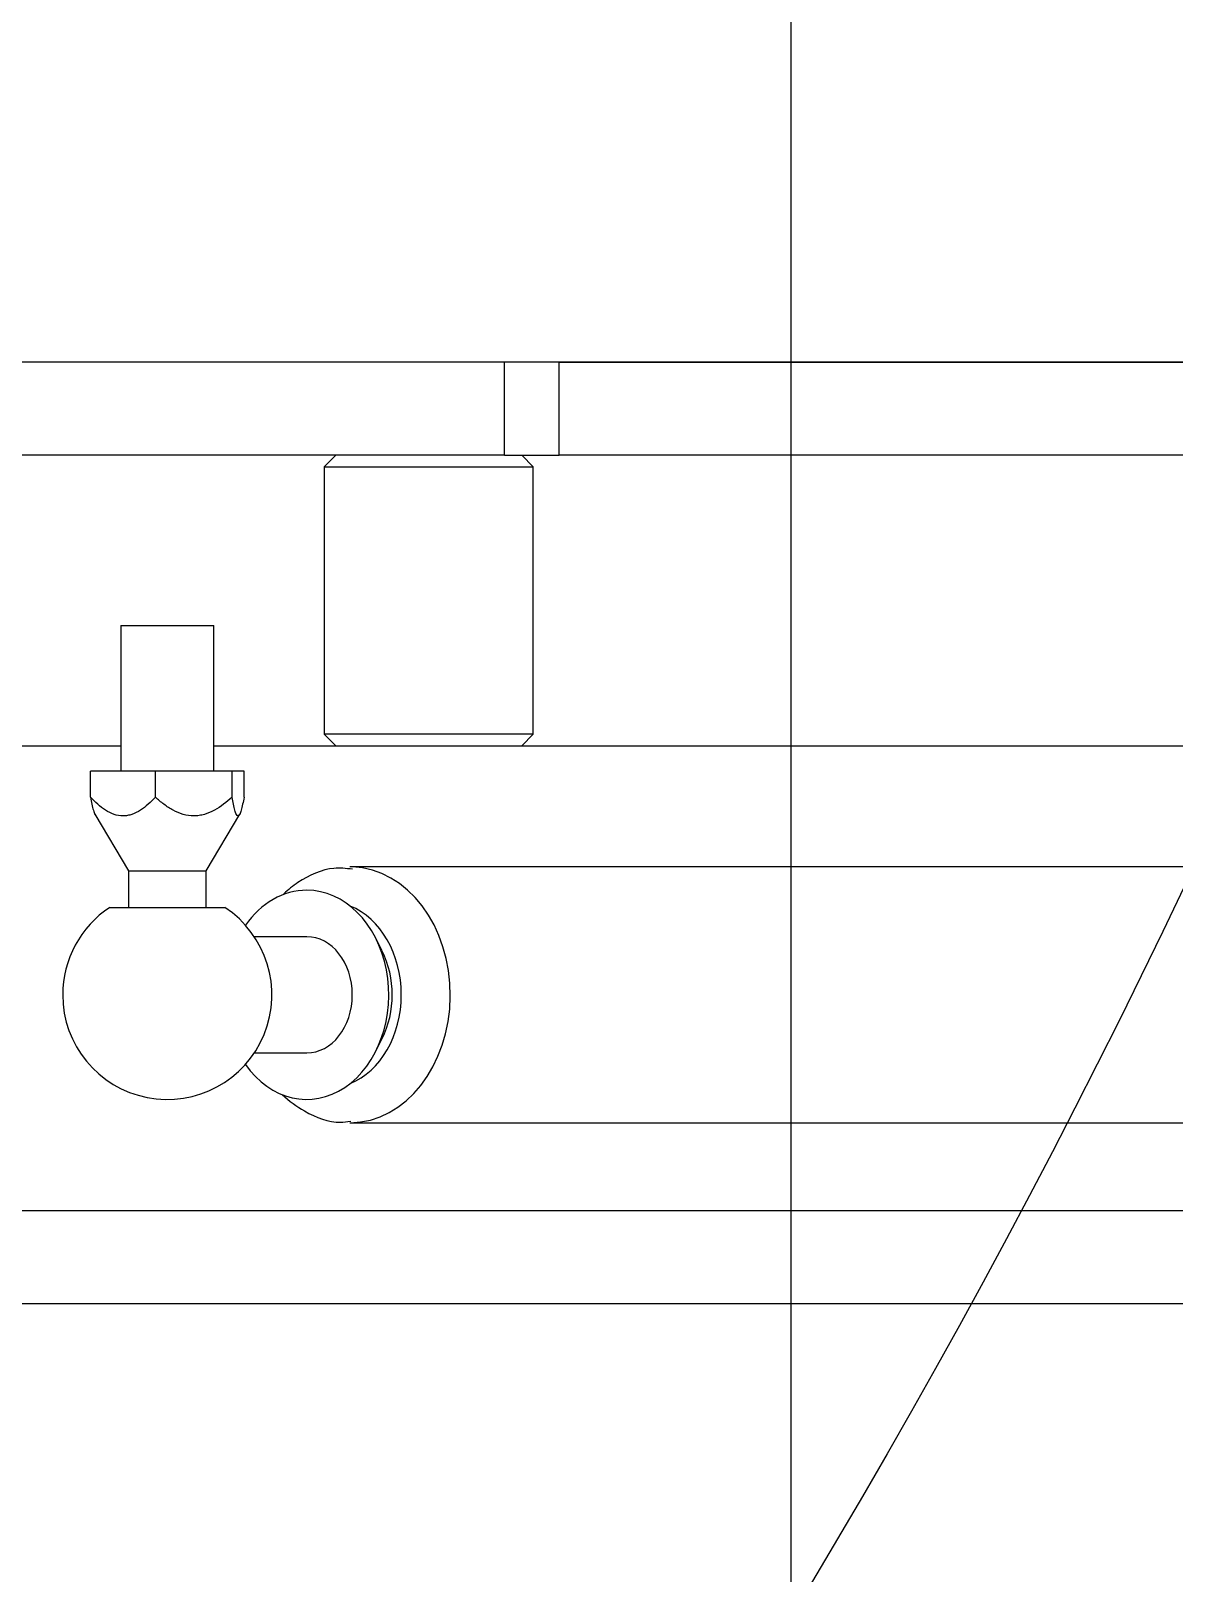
# Model space of a CAD drawing. Extents: x -681219 to -550379, y -242630 to -158199.
# Drawn here: x -602028.1 to -601929.8, y -230041 to -229908.4 of the extents above; entities that cross this region are included whole.
import ezdxf

# ---------------------------------------------------------------- set-up
doc = ezdxf.new("R2010")
doc.units = 0
doc.header["$LTSCALE"] = 1000
doc.linetypes.add('DASHED2', pattern=[9.525, 6.35, -3.175])
doc.layers.get('0').update_dxf_attribs({"linetype": 'CONTINUOUS'})
doc.layers.add('interface', color=251, linetype='DASHED2')

# ---------------------------------------------------------------- blocks, each defined once
blk = doc.blocks.new('CYPJ15001B0001XY_A_CYPJ1000_V_1')
at = {"color": 0, "linetype": 'ByBlock', "lineweight": -2}
for p, q in [((-487.5, -517.15), (-487.5, -541.35)), ((-462.5, -574.36), (-462.5, -516.3)), ((-454.5, -574.36), (-454.5, -516.3)), ((-535.5, -745.13), (-535.5, -522.15)), ((-527.5, -745.13), (-527.5, -522.15)), ((-493.39, -539.11), (-498.27, -542.01)), ((-491.93, -538.75), (-489.7, -538.75)), ((-489.7, -544.32), (-489.7, -538.75)), ((-501.42, -540.4), (-501.42, -550.3)), ((-477.17, -541.35), (-489.7, -541.35)), ((-477.17, -541.35), (-477.17, -549.35)), ((-498.27, -542.01), (-501.42, -542.01)), ((-498.27, -542.01), (-498.27, -548.69)), ((-491.93, -544.32), (-489.7, -544.32)), ((-489.7, -550.92), (-489.7, -544.32)), ((-501.42, -548.69), (-498.27, -548.69)), ((-498.27, -548.69), (-493.39, -551.59)), ((-489.7, -549.35), (-477.17, -549.35)), ((-487.5, -549.35), (-487.5, -559.83)), ((-491.93, -550.92), (-489.7, -550.92)), ((-491.93, -551.95), (-489.7, -551.95)), ((-489.7, -551.95), (-489.7, -550.92)), ((-513.93, -552.82), (-513.93, -557.34)), ((-503.93, -557.34), (-503.93, -552.82)), ((-486.5, -558.83), (-487.5, -559.83)), ((-487.5, -559.83), (-487.5, -575.83)), ((-486.5, -576.83), (-486.5, -558.83)), ((-463.5, -558.83), (-486.5, -558.83)), ((-463.5, -558.83), (-463.5, -576.83)), ((-462.5, -559.83), (-463.5, -558.83)), ((-519.93, -561.06), (-519.93, -681.41)), ((-497.93, -681.41), (-497.93, -561.06)), ((-513.77, -563.29), (-512.7, -563.82)), ((-505.16, -563.82), (-504.09, -563.29)), ((-462.5, -574.36), (-454.5, -574.36)), ((-462.5, -574.36), (-462.5, -579.04)), ((-454.5, -579.04), (-454.5, -574.36)), ((-487.5, -575.83), (-487.5, -697.5)), ((-487.5, -575.83), (-486.5, -576.83)), ((-463.5, -576.83), (-462.5, -575.83)), ((-486.5, -576.83), (-463.5, -576.83)), ((-462.5, -718.33), (-462.5, -579.04)), ((-462.5, -579.04), (-454.5, -579.04)), ((-454.5, -718.33), (-454.5, -579.04)), ((-454.5, -579.04), (-454.5, -708.68))]:
    blk.add_line(p, q, dxfattribs=at)
for start, end in [(90, 326.6199), (33.3801, 90)]:
    blk.add_arc((-508.93, -545.35), 9, start, end, dxfattribs=at)
for centre, major_axis, start_param, end_param in [((-508.93, -557.34), (9, 0), 2.298074, 6.283185), ((-508.93, -557.34), (9, 0), 0, 0.843518), ((-508.93, -557.34), (5, 0), 3.141593, 6.283185), ((-508.93, -561.06), (11, 0), 3.146933, 6.258167), ((-508.93, -559.2), (8, 0), 3.445737, 5.979041), ((-508.93, -561.06), (11, 0), 6.258167, 6.283185), ((-508.93, -559.2), (-7, 0), 1.002608, 2.138984)]:
    blk.add_ellipse(centre, major_axis=major_axis, ratio=0.784323, start_param=start_param, end_param=end_param, dxfattribs=at)
for points, knots in [([(-491.93, -544.32), (-492.36, -543.92), (-492.75, -543.5), (-493.19, -542.8), (-493.32, -542.56), (-493.45, -542.18), (-493.48, -542.05), (-493.53, -541.8), (-493.54, -541.66), (-493.54, -541.27), (-493.49, -541.02), (-493.32, -540.51), (-493.2, -540.27), (-492.9, -539.81), (-492.73, -539.58), (-492.35, -539.15), (-492.15, -538.95), (-491.93, -538.75)], [0, 0, 0, 0, 0.25, 0.25, 0.375, 0.375, 0.4375, 0.4375, 0.5, 0.5, 0.625, 0.625, 0.75, 0.75, 0.875, 0.875, 1, 1, 1, 1]), ([(-491.93, -538.75), (-492.36, -538.82), (-492.75, -538.9), (-493.19, -539.03), (-493.32, -539.07), (-493.41, -539.12), (-493.42, -539.13), (-493.42, -539.13)], [0, 0, 0, 0, 0.25, 0.25, 0.375, 0.375, 0.3845235, 0.3845235, 0.3845235, 0.3845235]), ([(-491.93, -550.92), (-492.36, -550.44), (-492.75, -549.95), (-493.19, -549.12), (-493.32, -548.83), (-493.45, -548.39), (-493.48, -548.24), (-493.53, -547.93), (-493.54, -547.77), (-493.54, -547.31), (-493.49, -547.01), (-493.32, -546.41), (-493.2, -546.12), (-492.9, -545.57), (-492.73, -545.31), (-492.35, -544.8), (-492.15, -544.55), (-491.93, -544.32)], [0, 0, 0, 0, 0.25, 0.25, 0.375, 0.375, 0.4375, 0.4375, 0.5, 0.5, 0.625, 0.625, 0.75, 0.75, 0.875, 0.875, 1, 1, 1, 1]), ([(-491.93, -551.95), (-492.36, -551.87), (-492.75, -551.79), (-493.19, -551.67), (-493.32, -551.62), (-493.45, -551.55), (-493.48, -551.53), (-493.53, -551.48), (-493.54, -551.45), (-493.54, -551.38), (-493.49, -551.34), (-493.32, -551.24), (-493.2, -551.2), (-492.9, -551.11), (-492.73, -551.07), (-492.35, -550.99), (-492.15, -550.95), (-491.93, -550.92)], [0, 0, 0, 0, 0.25, 0.25, 0.375, 0.375, 0.4375, 0.4375, 0.5, 0.5, 0.625, 0.625, 0.75, 0.75, 0.875, 0.875, 1, 1, 1, 1]), ([(-517.52, -555.25), (-518.06, -555.83), (-519.18, -557.36), (-520.03, -559.52), (-519.84, -560.8), (-519.79, -561.12)], [0.7901381, 0.7901381, 0.7901381, 0.7901381, 0.8653824, 0.9712501, 1, 1, 1, 1]), ([(-498.13, -561.28), (-498.06, -560.7), (-497.9, -559.15), (-498.86, -557.05), (-499.89, -555.74), (-500.24, -555.36)], [0, 0, 0, 0, 0.0526128, 0.1615107, 0.2104946, 0.2104946, 0.2104946, 0.2104946])]:
    blk.add_open_spline(points, degree=3, knots=knots, dxfattribs=at)
at = {"layer": 'interface', "ltscale": 10.848644}
blk.add_line((-775, -599), (775, -599.02), dxfattribs=at)

msp = doc.modelspace()

# ---------------------------------------------------------------- linework, layer by layer
at = {"color": 4}
msp.add_circle((-602561.7373, -229682.3646), 700, dxfattribs=at)

# ---------------------------------------------------------------- block references
at = {"color": 4, "rotation": 89.99999999999999}
msp.add_blockref('CYPJ15001B0001XY_A_CYPJ1000_V_1', (-602561.7373, -229482.3646), dxfattribs=at)

doc.saveas('drawing.dxf')
